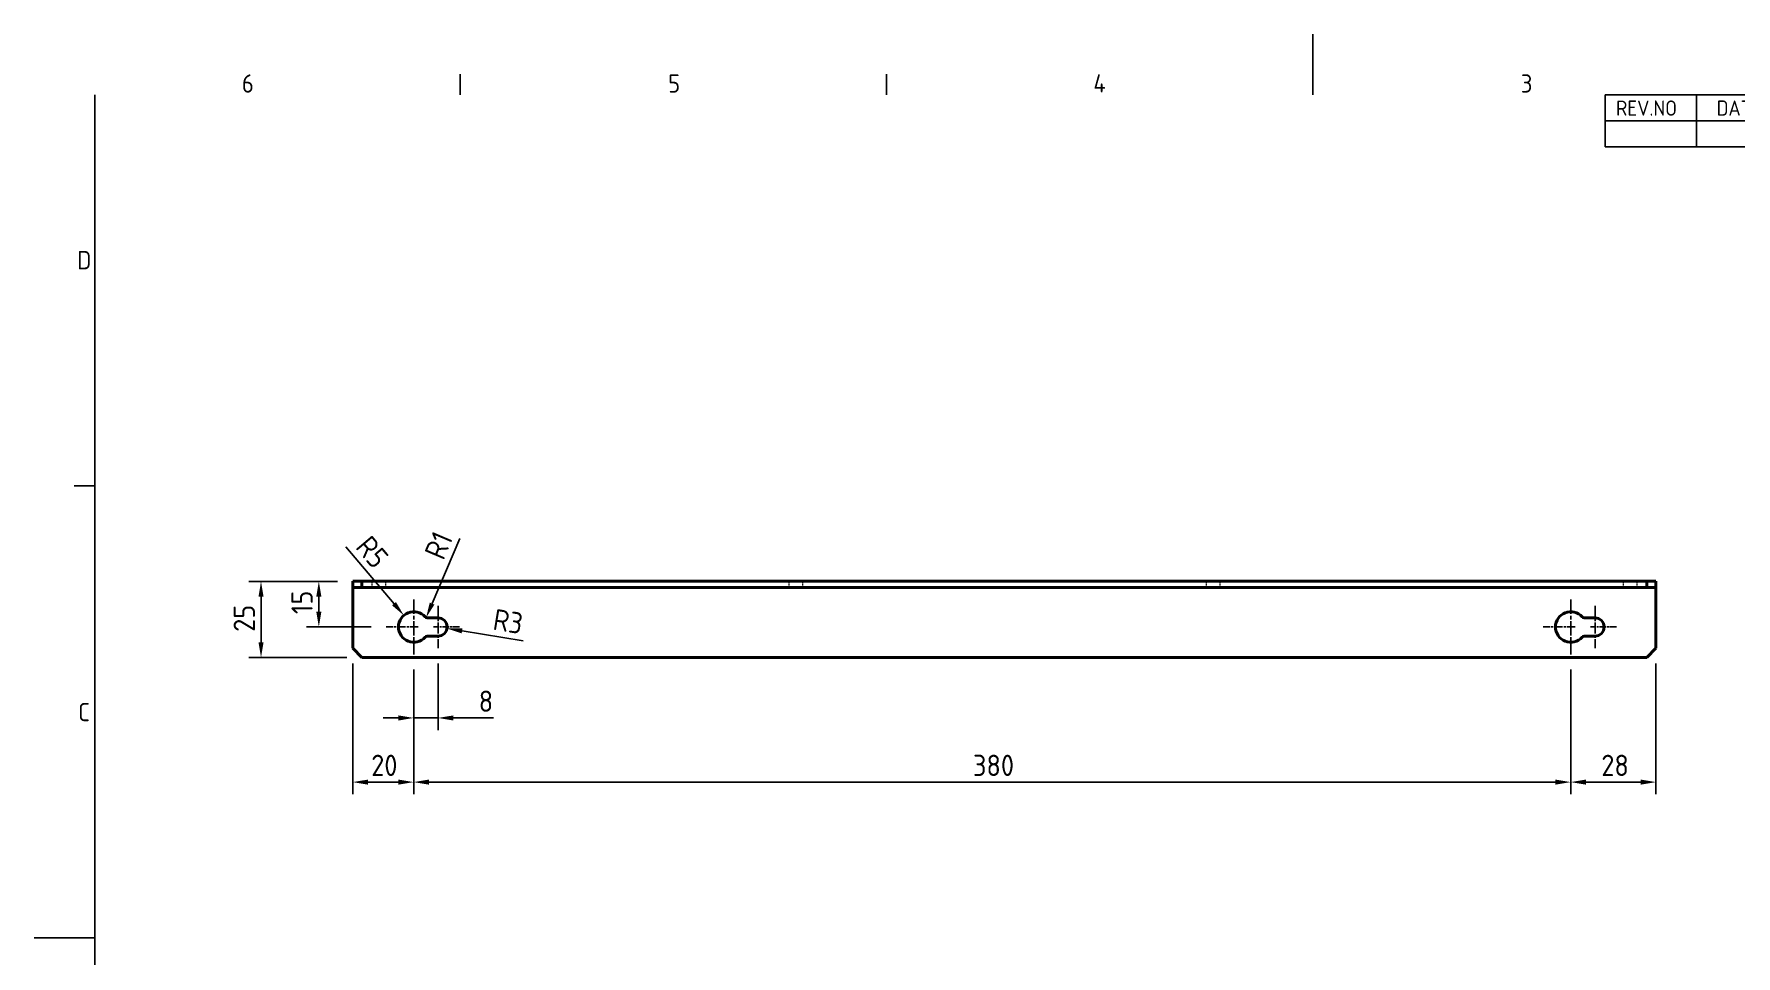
# Model space of a CAD drawing. Header units: millimetres. Extents: x 0 to 840, y 0 to 594.
# Drawn here: x 0 to 559, y 291 to 594 of the extents above; entities that cross this region are included whole.
import ezdxf

# ---------------------------------------------------------------- set-up
doc = ezdxf.new("R2010")
doc.units = ezdxf.units.MM
doc.header["$LTSCALE"] = 2
doc.linetypes.add('CHAIN', pattern=[0.3543, 0.2362, -0.0295, 0.0591, -0.0295])
doc.linetypes.add('DASHED', pattern=[0.2067, 0.1654, -0.0413])
doc.layers.get('0').update_dxf_attribs({"color": 3, "lineweight": 25})
for name, color, linetype, lineweight in [('가려진 것(ISO)', 2, 'DASHED', 18), ('가시적인 것(ISO)', 3, 'Continuous', 40), ('경계(ISO)', 7, 'Continuous', 25), ('기호(ISO)', 5, 'Continuous', 25), ('중심 표식(ISO)', 1, 'Continuous', 25), ('치수(ISO)', 2, 'Continuous', 25)]:
    doc.layers.add(name, color=color, linetype=linetype, lineweight=lineweight)
doc.styles.add('ISO ProportionalPSTEK', font='isocp.shx')
doc.styles.add('문자 텍스트_PSTEK_POSCO', font='isocp.shx')
doc.styles.add('치수 텍스트_PSTEK_POSCO', font='isocp.shx')
doc.dimstyles.new('치수_PSTEK_POSCO', dxfattribs={"dimscale": 2, "dimtxt": 3.5, "dimasz": 2.5, "dimexe": 2, "dimexo": 2.5, "dimgap": 1, "dimtad": 1, "dimrnd": 1e-08, "dimdsep": 46, "dimtxsty": '치수 텍스트_PSTEK_POSCO', "dimcen": 0.09, "dimdle": 10, "dimclrd": 7, "dimclre": 7, "dimclrt": 2, "dimadec": 1, "dimazin": 2, "dimtfac": 1, "dimtmove": 0, "dimatfit": 3, "dimfxl": 0, "dimtolj": 1, "dimlwd": -1, "dimlwe": -1, "dimarcsym": 0})

# ---------------------------------------------------------------- blocks, each defined once
blk = doc.blocks.new('경계 Default Border')
at = {"layer": '경계(ISO)'}
for p, q in [((70, 287), (70, 290.4)), ((140, 287), (140, 290.4)), ((10, 222.75), (6.6, 222.75))]:
    blk.add_line(p, q, dxfattribs=at)
at = {"layer": '경계(ISO)', "flags": 128}
for points in [[(210, 297), (210, 287)], [(10, 10), (10, 287)], [(0, 148.5), (10, 148.5)]]:
    blk.add_lwpolyline(points, dxfattribs=at)
at = {"layer": '경계(ISO)', "color": 2, "char_height": 3, "attachment_point": 7, "style": '문자 텍스트_PSTEK_POSCO'}
for s, insert in [('6', (34.14, 287.37)), ('5', (104.14, 287.37)), ('4', (173.97, 287.4)), ('3', (244.17, 287.37)), ('D', (7.08, 258.35)), ('C', (7.24, 184.1))]:
    blk.add_mtext(s, dxfattribs=dict(at, insert=insert))
blk = doc.blocks.new('리비전 내역')
at = {"layer": '기호(ISO)'}
for p, q in [((258, 287), (410, 287)), ((258, 287), (258, 282.72)), ((273, 287), (273, 282.72)), ((288, 287), (288, 282.72)), ((365, 287), (365, 282.72)), ((380, 287), (380, 282.72)), ((395, 287), (395, 282.72)), ((410, 287), (410, 282.72)), ((258, 282.72), (410, 282.72)), ((258, 282.72), (258, 278.44)), ((273, 282.72), (273, 278.44)), ((288, 282.72), (288, 278.44)), ((365, 282.72), (365, 278.44)), ((380, 282.72), (380, 278.44)), ((395, 282.72), (395, 278.44)), ((410, 282.72), (410, 278.44)), ((258, 278.44), (410, 278.44))]:
    blk.add_line(p, q, dxfattribs=at)
at = {"layer": '기호(ISO)', "color": 2, "char_height": 2.5, "attachment_point": 7, "style": 'ISO ProportionalPSTEK'}
for s, insert in [('REV.NO', (259.79, 283.58)), ('DATE', (276.31, 283.58)), ('DESCRIPTION OF REVISION', (305.51, 283.58)), ('DRA.BY', (366.48, 283.58)), ('CH.BY', (382.86, 283.58)), ('APP.BY', (396.48, 283.58))]:
    blk.add_mtext(s, dxfattribs=dict(at, insert=insert))
blk = doc.blocks.new('*D32')
at = {"layer": 'Defpoints', "color": 0}
for p in [(104.69, 392.16), (124.69, 390.16), (104.69, 348.19)]:
    blk.add_point(p, dxfattribs=at)
at = {"layer": '치수(ISO)', "color": 7}
for p, q in [((104.69, 387.16), (104.69, 344.19)), ((124.69, 385.16), (124.69, 344.19)), ((119.69, 348.19), (109.69, 348.19))]:
    blk.add_line(p, q, dxfattribs=at)
for points in [[(109.69, 349.02), (109.69, 347.35), (104.69, 348.19)], [(119.69, 349.02), (119.69, 347.35), (124.69, 348.19)]]:
    blk.add_solid(points, dxfattribs=at)
at = {"layer": '치수(ISO)', "color": 2, "insert": (110.75, 353.69), "char_height": 7, "attachment_point": 4, "style": '치수 텍스트_PSTEK_POSCO'}
blk.add_mtext('\\A1;20', dxfattribs=at)
blk = doc.blocks.new('*D33')
at = {"layer": 'Defpoints', "color": 0}
for p in [(124.69, 390.16), (504.69, 390.16), (504.69, 348.19)]:
    blk.add_point(p, dxfattribs=at)
at = {"layer": '치수(ISO)', "color": 7}
for p, q in [((124.69, 385.16), (124.69, 344.19)), ((504.69, 385.16), (504.69, 344.19)), ((129.69, 348.19), (499.69, 348.19))]:
    blk.add_line(p, q, dxfattribs=at)
for points in [[(129.69, 349.02), (129.69, 347.35), (124.69, 348.19)], [(499.69, 349.02), (499.69, 347.35), (504.69, 348.19)]]:
    blk.add_solid(points, dxfattribs=at)
at = {"layer": '치수(ISO)', "color": 2, "insert": (308.38, 353.69), "char_height": 7, "attachment_point": 4, "style": '치수 텍스트_PSTEK_POSCO'}
blk.add_mtext('\\A1;380', dxfattribs=at)
blk = doc.blocks.new('*D34')
at = {"layer": 'Defpoints', "color": 0}
for p in [(132.69, 392.16), (124.69, 390.16), (132.69, 369.27)]:
    blk.add_point(p, dxfattribs=at)
at = {"layer": '치수(ISO)', "color": 7}
for p, q in [((132.69, 387.16), (132.69, 365.27)), ((124.69, 385.16), (124.69, 365.27)), ((119.69, 369.27), (114.69, 369.27)), ((124.69, 369.27), (132.69, 369.27)), ((137.69, 369.27), (150.85, 369.27))]:
    blk.add_line(p, q, dxfattribs=at)
for points in [[(119.69, 370.1), (119.69, 368.43), (124.69, 369.27)], [(137.69, 370.1), (137.69, 368.43), (132.69, 369.27)]]:
    blk.add_solid(points, dxfattribs=at)
at = {"layer": '치수(ISO)', "color": 2, "insert": (146.05, 374.77), "char_height": 7, "attachment_point": 4, "style": '치수 텍스트_PSTEK_POSCO'}
blk.add_mtext('\\A1;8', dxfattribs=at)
blk = doc.blocks.new('*D35')
at = {"layer": 'Defpoints', "color": 0}
for p in [(532.69, 392.16), (504.69, 390.16), (532.69, 348.19)]:
    blk.add_point(p, dxfattribs=at)
at = {"layer": '치수(ISO)', "color": 7}
for p, q in [((532.69, 387.16), (532.69, 344.19)), ((504.69, 385.16), (504.69, 344.19)), ((509.69, 348.19), (527.69, 348.19))]:
    blk.add_line(p, q, dxfattribs=at)
for points in [[(509.69, 349.02), (509.69, 347.35), (504.69, 348.19)], [(527.69, 349.02), (527.69, 347.35), (532.69, 348.19)]]:
    blk.add_solid(points, dxfattribs=at)
at = {"layer": '치수(ISO)', "color": 2, "insert": (514.75, 353.69), "char_height": 7, "attachment_point": 4, "style": '치수 텍스트_PSTEK_POSCO'}
blk.add_mtext('\\A1;28', dxfattribs=at)
blk = doc.blocks.new('*D36')
at = {"layer": 'Defpoints', "color": 0}
for p in [(74.55, 414.16), (104.69, 414.16), (107.69, 389.16)]:
    blk.add_point(p, dxfattribs=at)
at = {"layer": '치수(ISO)', "color": 7}
for p, q in [((99.69, 414.16), (70.55, 414.16)), ((74.55, 394.16), (74.55, 409.16)), ((102.69, 389.16), (70.55, 389.16))]:
    blk.add_line(p, q, dxfattribs=at)
for points in [[(73.72, 409.16), (75.38, 409.16), (74.55, 414.16)], [(73.72, 394.16), (75.38, 394.16), (74.55, 389.16)]]:
    blk.add_solid(points, dxfattribs=at)
at = {"layer": '치수(ISO)', "color": 2, "insert": (69.05, 397.58), "char_height": 7, "attachment_point": 4, "rotation": 90, "style": '치수 텍스트_PSTEK_POSCO'}
blk.add_mtext('\\A1;25', dxfattribs=at)
blk = doc.blocks.new('*D37')
at = {"layer": 'Defpoints', "color": 0}
for p in [(93.53, 414.16), (104.69, 414.16), (115.69, 399.16)]:
    blk.add_point(p, dxfattribs=at)
at = {"layer": '치수(ISO)', "color": 7}
for p, q in [((99.69, 414.16), (89.53, 414.16)), ((93.53, 404.16), (93.53, 409.16)), ((110.69, 399.16), (89.53, 399.16))]:
    blk.add_line(p, q, dxfattribs=at)
for points in [[(92.7, 409.16), (94.37, 409.16), (93.53, 414.16)], [(92.7, 404.16), (94.37, 404.16), (93.53, 399.16)]]:
    blk.add_solid(points, dxfattribs=at)
at = {"layer": '치수(ISO)', "color": 2, "insert": (88.03, 403.37), "char_height": 7, "attachment_point": 4, "rotation": 90, "style": '치수 텍스트_PSTEK_POSCO'}
blk.add_mtext('\\A1;15', dxfattribs=at)
blk = doc.blocks.new('*D38')
at = {"layer": 'Defpoints', "color": 0}
for p in [(121.46, 402.98), (124.69, 399.16)]:
    blk.add_point(p, dxfattribs=at)
at = {"layer": '치수(ISO)', "color": 7}
blk.add_line((102.44, 425.48), (118.23, 406.8), dxfattribs=at)
blk.add_solid([(118.87, 407.34), (117.59, 406.26), (121.46, 402.98)], dxfattribs=at)
at = {"layer": '치수(ISO)', "color": 2, "insert": (107.93, 427.51), "char_height": 7, "attachment_point": 4, "rotation": 310.2165, "style": '치수 텍스트_PSTEK_POSCO'}
blk.add_mtext('\\A1;R5', dxfattribs=at)
blk = doc.blocks.new('*D39')
at = {"layer": 'Defpoints', "color": 0}
for p in [(132.69, 399.16), (135.65, 398.68)]:
    blk.add_point(p, dxfattribs=at)
at = {"layer": '치수(ISO)', "color": 7}
blk.add_line((160.61, 394.59), (140.58, 397.87), dxfattribs=at)
blk.add_solid([(140.72, 398.69), (140.45, 397.05), (135.65, 398.68)], dxfattribs=at)
at = {"layer": '치수(ISO)', "color": 2, "insert": (150.95, 401.75), "char_height": 7, "attachment_point": 4, "rotation": 350.6985, "style": '치수 텍스트_PSTEK_POSCO'}
blk.add_mtext('\\A1;R3', dxfattribs=at)
blk = doc.blocks.new('*D40')
at = {"layer": 'Defpoints', "color": 0}
for p in [(129.16, 403.16), (128.77, 402.24)]:
    blk.add_point(p, dxfattribs=at)
at = {"layer": '치수(ISO)', "color": 7}
blk.add_line((139.83, 428.26), (130.73, 406.85), dxfattribs=at)
blk.add_solid([(129.96, 407.17), (131.49, 406.52), (128.77, 402.24)], dxfattribs=at)
at = {"layer": '치수(ISO)', "color": 2, "insert": (131.25, 422.13), "char_height": 7, "attachment_point": 4, "rotation": 66.962, "style": '치수 텍스트_PSTEK_POSCO'}
blk.add_mtext('\\A1;R1', dxfattribs=at)

msp = doc.modelspace()

# ---------------------------------------------------------------- linework, layer by layer
at = {"layer": '가려진 것(ISO)', "ltscale": 1.904597}
for p, q in [((110.938, 414.165), (110.938, 412.165)), ((115.438, 414.165), (115.438, 412.165)), ((247.938, 414.165), (247.938, 412.165)), ((252.438, 414.165), (252.438, 412.165)), ((384.938, 414.165), (384.938, 412.165)), ((389.438, 414.165), (389.438, 412.165)), ((521.938, 414.165), (521.938, 412.165)), ((526.438, 414.165), (526.438, 412.165))]:
    msp.add_line(p, q, dxfattribs=at)
at = {"layer": '가시적인 것(ISO)'}
for p, q in [((107.688, 414.165), (104.688, 414.165)), ((104.688, 414.165), (104.688, 412.165)), ((107.688, 412.165), (107.688, 414.165)), ((529.688, 414.165), (107.688, 414.165)), ((532.688, 414.165), (529.688, 414.165)), ((529.688, 414.165), (529.688, 412.165)), ((532.688, 412.165), (532.688, 414.165)), ((104.688, 412.165), (107.688, 412.165)), ((104.688, 412.165), (104.688, 410.165)), ((104.688, 392.165), (104.688, 410.165)), ((529.688, 412.165), (107.688, 412.165)), ((529.688, 412.165), (532.688, 412.165)), ((532.688, 412.165), (532.688, 410.165)), ((532.688, 410.165), (532.688, 392.165)), ((129.16, 402.165), (132.688, 402.165)), ((509.16, 402.165), (512.688, 402.165)), ((107.688, 389.165), (104.688, 392.165)), ((132.688, 396.165), (129.16, 396.165)), ((512.688, 396.165), (509.16, 396.165)), ((532.688, 392.165), (529.688, 389.165)), ((529.688, 389.165), (107.688, 389.165))]:
    msp.add_line(p, q, dxfattribs=at)
for centre, radius, start, end in [((124.688, 399.165), 5, 41.81031, 318.18969), ((129.16, 403.165), 1, 221.81031, 270), ((504.688, 399.165), 5, 41.81031, 318.18969), ((509.16, 403.165), 1, 221.81031, 270), ((132.688, 399.165), 3, 270, 90), ((512.688, 399.165), 3, 270, 90), ((129.16, 395.165), 1, 90, 138.18969), ((509.16, 395.165), 1, 90, 138.18969)]:
    msp.add_arc(centre, radius, start, end, dxfattribs=at)
at = {"layer": '중심 표식(ISO)', "linetype": 'CHAIN', "ltscale": 10.000767}
for p, q in [((124.688, 408.165), (124.688, 390.165)), ((504.688, 408.165), (504.688, 390.165))]:
    msp.add_line(p, q, dxfattribs=at)
at = {"layer": '중심 표식(ISO)', "linetype": 'CHAIN', "ltscale": 7.778352}
for p, q in [((132.688, 406.165), (132.688, 392.165)), ((512.688, 406.165), (512.688, 392.165))]:
    msp.add_line(p, q, dxfattribs=at)
at = {"layer": '중심 표식(ISO)', "linetype": 'CHAIN', "ltscale": 5.833739}
for p, q in [((126.188, 399.165), (115.688, 399.165)), ((506.188, 399.165), (495.688, 399.165))]:
    msp.add_line(p, q, dxfattribs=at)
at = {"layer": '중심 표식(ISO)', "linetype": 'CHAIN', "ltscale": 4.722531}
for p, q in [((139.688, 399.165), (131.188, 399.165)), ((519.688, 399.165), (511.188, 399.165))]:
    msp.add_line(p, q, dxfattribs=at)

# ---------------------------------------------------------------- block references
at = {"xscale": 2, "yscale": 2, "zscale": 2}
msp.add_blockref('경계 Default Border', (0, 0), dxfattribs=at)
at = {"layer": '기호(ISO)', "xscale": 2, "yscale": 2, "zscale": 2}
msp.add_blockref('리비전 내역', (0, 0), dxfattribs=at)

# ---------------------------------------------------------------- dimensions: what is measured, and where the dimension line sits
at = {"layer": '치수(ISO)', "color": 7}
for center, mpoint, picture, middle in [((124.688, 399.165), (121.459, 402.983), '*D38', (106.532, 420.636)), ((129.16, 403.165), (128.768, 402.244), '*D40', (137.679, 423.198)), ((132.688, 399.165), (135.648, 398.68), '*D39', (154.346, 395.617))]:
    dim = msp.add_radius_dim(center=center, mpoint=mpoint, dimstyle='치수_PSTEK_POSCO', override={"dimdec": 2, "dimcen": 0, "dimtp": 0, "dimtm": 0, "dimtdec": 2, "dimtofl": 0}, dxfattribs=at)
    dim.commit()
    dim.dimension.update_dxf_attribs({"geometry": picture, "text_midpoint": middle, "dimtype": 164})
for base, p1, p2, angle, override, picture, middle in [((74.55, 414.165), (107.688, 389.165), (104.688, 414.165), 90, {"dimdec": 2, "dimtp": 0, "dimtm": 0, "dimtdec": 2, "dimtofl": 0, "dimatfit": 1}, '*D36', (74.55, 401.665)), ((93.533, 414.165), (115.688, 399.165), (104.688, 414.165), 90, {"dimdec": 2, "dimtp": 0, "dimtm": 0, "dimtdec": 2, "dimtofl": 0, "dimatfit": 1}, '*D37', (93.533, 406.665)), ((104.688, 348.185), (124.688, 390.165), (104.688, 392.165), 180, {"dimdec": 2, "dimtp": 0, "dimtm": 0, "dimtdec": 2, "dimtofl": 0, "dimatfit": 1}, '*D32', (114.688, 348.185)), ((132.688, 369.268), (124.688, 390.165), (132.688, 392.165), 180, {"dimdec": 2, "dimtp": 0, "dimtm": 0, "dimtdec": 2, "dimtofl": 1, "dimatfit": 1}, '*D34', (147.452, 369.268)), ((532.688, 348.185), (504.688, 390.165), (532.688, 392.165), 180, {"dimdec": 2, "dimtp": 0, "dimtm": 0, "dimtdec": 2, "dimtofl": 0, "dimatfit": 1}, '*D35', (518.688, 348.185)), ((504.688, 348.185), (124.688, 390.165), (504.688, 390.165), 180, {"dimdec": 2, "dimtp": 0, "dimtm": 0, "dimtdec": 2, "dimtofl": 0, "dimatfit": 1}, '*D33', (314.688, 348.185))]:
    dim = msp.add_linear_dim(base=base, p1=p1, p2=p2, angle=angle, dimstyle='치수_PSTEK_POSCO', override=override, dxfattribs=at)
    dim.commit()
    dim.dimension.update_dxf_attribs({"geometry": picture, "text_midpoint": middle, "dimtype": 160})

doc.saveas('drawing.dxf')
